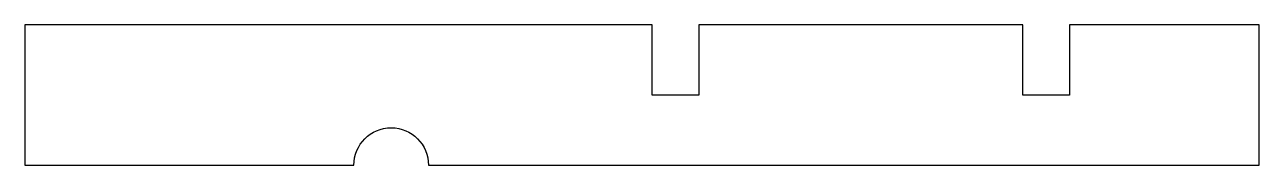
# Model space of a CAD drawing. Header units: millimetres. Extents: x -99 to 33, y -15 to 0.
import ezdxf

# ---------------------------------------------------------------- set-up
doc = ezdxf.new("R2010")
doc.units = ezdxf.units.MM
doc.layers.get('0').update_dxf_attribs({"linetype": 'CONTINUOUS'})

msp = doc.modelspace()

# ---------------------------------------------------------------- linework, layer by layer
msp.add_lwpolyline([(-63.55, -15, -1), (-55.55, -15), (33.46, -15), (33.46, 0), (13.11, 0), (13.11, -7.5), (8.11, -7.5), (8.11, 0), (-26.59, 0), (-26.59, -7.5), (-31.59, -7.5), (-31.59, 0), (-98.82, 0), (-98.82, -15)], format="xyb", close=True)

doc.saveas('drawing.dxf')
